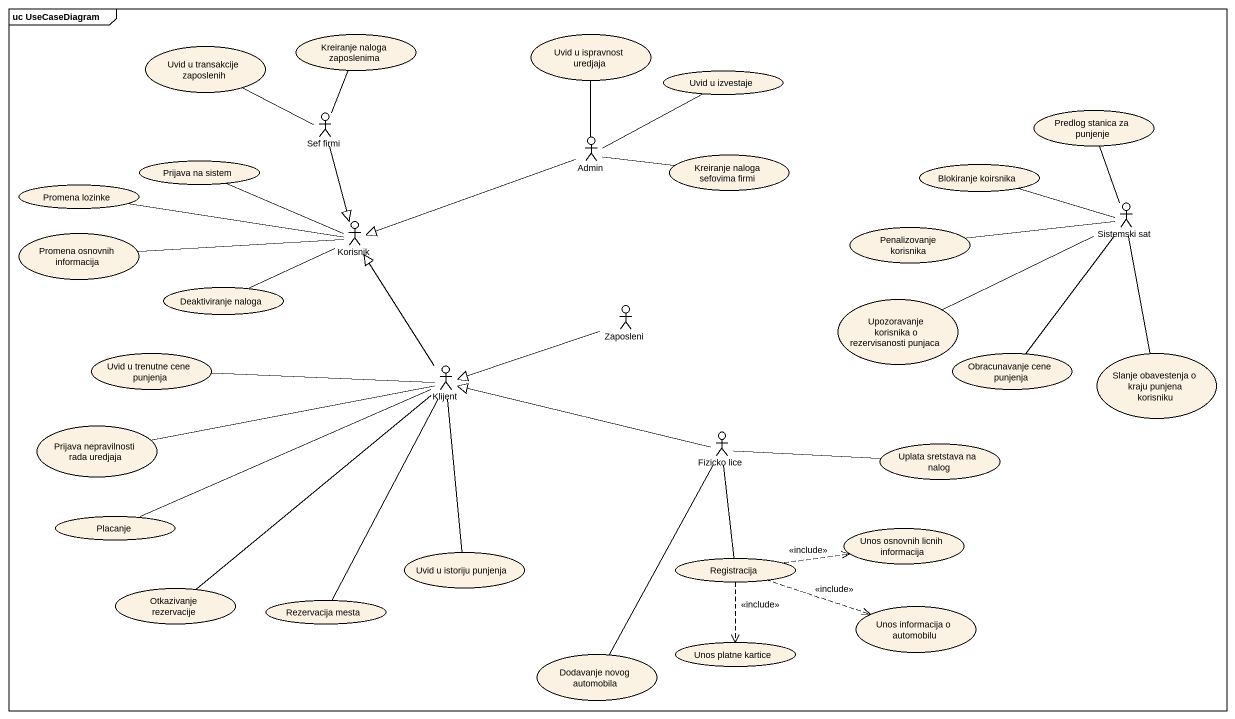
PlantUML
@startuml
mainframe uc UseCaseDiagram
usecase "Uvid u transakcije zaposlenih" as Uvid_u_transakcije
usecase "Kreiranje naloga zaposlenima" as Kreiranje_naloga_zaposlenima
usecase "Uvid u ispravnost uredjaja" as Uvid_u_ispravnost_uredjaja
usecase "Uvid u izvestaje" as Uvid_u_izvestaje
actor "Sef firmi" as Sef_firmi
actor Admin
usecase "Predlog stanica za punjenje" as Predlog_stanica_za_punjenje
usecase "Prijava na sistem" as Prijava_na_sistem
usecase "Kreiranje naloga sefovima firmi" as Kreiranje_naloga_sefovima
usecase "Blokiranje koirsnika" as Blokiranje_koirsnika
usecase "Promena lozinke" as Promena_lozinke
actor "Sistemski sat" as Sistemski_sat
usecase "Promena osnovnih informacija" as Promena_osnovnih_informacija
actor Korisnik
usecase "Penalizovanje korisnika" as Penalizovanje_korisnika
usecase "Deaktiviranje naloga" as Deaktiviranje_naloga
actor Zaposleni
usecase "Upozoravanje korisnika o rezervisanosti punjaca" as Upozoravanje_korisnika_o
usecase "Uvid u trenutne cene punjenja" as Uvid_u_trenutne_cene
actor Klijent
usecase "Obracunavanje cene punjenja" as Obracunavanje_cene_punjenja
usecase "Slanje obavestenja o kraju punjena korisniku" as Slanje_obavestenja_o_kraju
usecase "Prijava nepravilnosti rada uredjaja" as Prijava_nepravilnosti_rada
actor "Fizicko lice" as Fizicko_lice
usecase "Uplata sretstava na nalog" as Uplata_sretstava_na_nalog
usecase Placanje
usecase "Unos osnovnih licnih informacija" as Unos_osnovnih_licnih
usecase "Uvid u istoriju punjenja" as Uvid_u_istoriju_punjenja
usecase Registracija
usecase "Otkazivanje rezervacije" as Otkazivanje_rezervacije
usecase "Rezervacija mesta" as Rezervacija_mesta
usecase "Unos informacija o automobilu" as Unos_informacija_o
usecase "Unos platne kartice" as Unos_platne_kartice
usecase "Dodavanje novog automobila" as Dodavanje_novog_automobila
Sef_firmi -left- Uvid_u_transakcije
Sef_firmi -up- Kreiranje_naloga_zaposlenima
Sef_firmi --|> Korisnik
Admin -up- Uvid_u_ispravnost_uredjaja
Admin -right- Uvid_u_izvestaje
Admin -right- Kreiranje_naloga_sefovima
Admin -left-|> Korisnik
Sistemski_sat -up- Predlog_stanica_za_punjenje
Sistemski_sat -left- Blokiranje_koirsnika
Sistemski_sat -left- Penalizovanje_korisnika
Sistemski_sat -left- Upozoravanje_korisnika_o
Sistemski_sat -- Obracunavanje_cene_punjenja
Sistemski_sat -- Slanje_obavestenja_o_kraju
Korisnik -left- Prijava_na_sistem
Korisnik -left- Promena_lozinke
Korisnik -left- Promena_osnovnih_informacija
Korisnik -left- Deaktiviranje_naloga
Zaposleni -left-|> Klijent
Klijent -up-|> Korisnik
Klijent -left- Uvid_u_trenutne_cene
Klijent -left- Prijava_nepravilnosti_rada
Klijent -left- Placanje
Klijent -- Uvid_u_istoriju_punjenja
Klijent -- Otkazivanje_rezervacije
Klijent -- Rezervacija_mesta
Fizicko_lice -left-|> Klijent
Fizicko_lice -right- Uplata_sretstava_na_nalog
Fizicko_lice -- Registracija
Fizicko_lice -- Dodavanje_novog_automobila
Registracija .right.> Unos_osnovnih_licnih : <<include>>
Registracija .right.> Unos_informacija_o : <<include>>
Registracija ..> Unos_platne_kartice : <<include>>
@enduml
